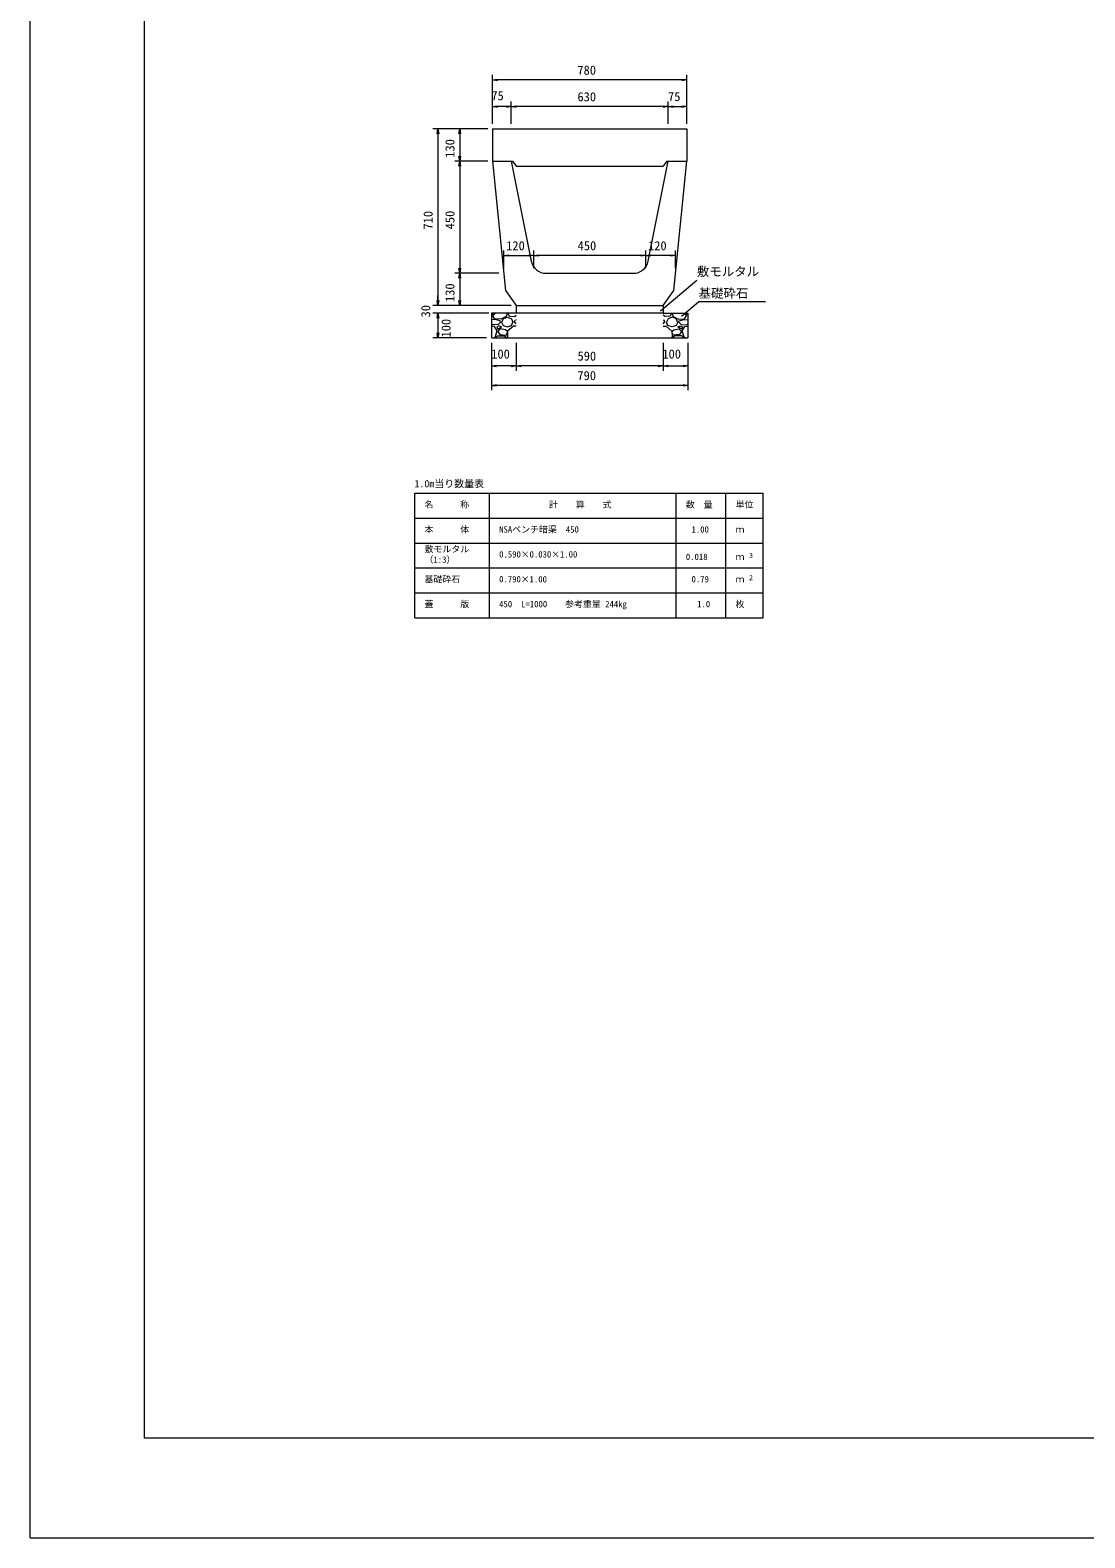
# Model space of a CAD drawing. Units: millimetres on the paper. Extents: x -1 to 840, y -1 to 593.
# Drawn here: x -1.3 to 210.6, y -0.8 to 302.2 of the extents above; entities that cross this region are included whole.
import ezdxf
from ezdxf.enums import TextEntityAlignment as Align

# ---------------------------------------------------------------- set-up
doc = ezdxf.new("R2010")
doc.units = ezdxf.units.MM
for name, color, linetype, lineweight in [('0_2', 7, 'Continuous', 18), ('D-MTR-FRAM（材料表図枠）', 2, 'Continuous', 18), ('D-STR-DIM（寸法）', 7, 'Continuous', 18), ('D-STR-HTXT（旗揚げ）', 7, 'Continuous', 18), ('D-STR-STRn（構造物）', 7, 'Continuous', 18), ('D-STR（構造物外形線）', 1, 'Continuous', 18), ('D-TTL(外枠）', 2, 'Continuous', 18), ('DEFPOINTS_3', 8, 'Continuous', 18)]:
    doc.layers.add(name, color=color, linetype=linetype, lineweight=lineweight)
doc.layers.add('D-MTR-TXT(文字列）', color=7, linetype='Continuous')
doc.layers.add('D-STR-TXT（文字）', color=7, linetype='Continuous')
doc.styles.add('ＭＳ ゴシック', font='')
doc.styles.get('ＭＳ ゴシック').set_extended_font_data('MS Gothic')

msp = doc.modelspace()

# ---------------------------------------------------------------- linework, layer by layer
at = {"layer": '0_2'}
for p, q in [((91.654, 292.185), (92.654, 292.352)), ((92.654, 292.019), (91.654, 292.185)), ((91.654, 292.185), (92.654, 292.185)), ((129.654, 292.352), (130.654, 292.185)), ((130.654, 292.185), (129.654, 292.019)), ((130.654, 292.185), (129.654, 292.185)), ((91.654, 286.843), (92.654, 287.01)), ((92.654, 286.676), (91.654, 286.843)), ((91.654, 286.843), (92.654, 286.843)), ((94.404, 287.01), (95.404, 286.843)), ((95.404, 286.843), (94.404, 286.676)), ((95.404, 286.843), (94.404, 286.843)), ((95.404, 286.843), (96.404, 287.01)), ((96.404, 286.676), (95.404, 286.843)), ((95.404, 286.843), (96.404, 286.843)), ((125.904, 287.01), (126.904, 286.843)), ((126.904, 286.843), (125.904, 286.676)), ((126.904, 286.843), (125.904, 286.843)), ((126.904, 286.843), (127.904, 287.01)), ((127.904, 286.676), (126.904, 286.843)), ((126.904, 286.843), (127.904, 286.843)), ((129.654, 287.01), (130.654, 286.843)), ((130.654, 286.843), (129.654, 286.676)), ((130.654, 286.843), (129.654, 286.843)), ((80.476, 281.343), (80.643, 282.343)), ((80.643, 282.343), (80.81, 281.343)), ((80.643, 282.343), (80.643, 281.343)), ((84.866, 281.343), (85.032, 282.343)), ((85.032, 282.343), (85.199, 281.343)), ((85.032, 282.343), (85.032, 281.343)), ((85.032, 275.843), (84.866, 276.843)), ((84.866, 274.843), (85.032, 275.843)), ((85.199, 276.843), (85.032, 275.843)), ((85.032, 275.843), (85.032, 276.843)), ((85.032, 275.843), (85.199, 274.843)), ((85.032, 275.843), (85.032, 274.843)), ((93.904, 256.908), (94.904, 257.075)), ((94.904, 256.742), (93.904, 256.908)), ((93.904, 256.908), (94.904, 256.908)), ((98.904, 257.075), (99.904, 256.908)), ((99.904, 256.908), (98.904, 256.742)), ((99.904, 256.908), (98.904, 256.908)), ((99.904, 256.908), (100.904, 257.075)), ((100.904, 256.742), (99.904, 256.908)), ((99.904, 256.908), (100.904, 256.908)), ((121.404, 257.075), (122.404, 256.908)), ((122.404, 256.908), (121.404, 256.742)), ((122.404, 256.908), (121.404, 256.908)), ((122.404, 256.908), (123.404, 257.075)), ((123.404, 256.742), (122.404, 256.908)), ((122.404, 256.908), (123.404, 256.908)), ((127.404, 257.075), (128.404, 256.908)), ((128.404, 256.908), (127.404, 256.742)), ((128.404, 256.908), (127.404, 256.908)), ((85.032, 253.343), (84.866, 254.343)), ((84.866, 252.343), (85.032, 253.343)), ((85.199, 254.343), (85.032, 253.343)), ((85.032, 253.343), (85.032, 254.343)), ((85.032, 253.343), (85.199, 252.343)), ((85.032, 253.343), (85.032, 252.343)), ((80.643, 246.843), (80.476, 247.843)), ((80.643, 246.843), (80.476, 247.843)), ((80.81, 247.843), (80.643, 246.843)), ((80.643, 246.843), (80.643, 247.843)), ((80.81, 247.843), (80.643, 246.843)), ((80.643, 246.843), (80.643, 247.843)), ((85.032, 246.843), (84.866, 247.843)), ((85.199, 247.843), (85.032, 246.843)), ((85.032, 246.843), (85.032, 247.843)), ((80.476, 244.343), (80.643, 245.343)), ((80.476, 244.343), (80.643, 245.343)), ((80.643, 245.343), (80.81, 244.343)), ((80.643, 245.343), (80.643, 244.343)), ((80.643, 245.343), (80.81, 244.343)), ((80.643, 245.343), (80.643, 244.343)), ((80.643, 240.343), (80.476, 241.343)), ((80.81, 241.343), (80.643, 240.343)), ((80.643, 240.343), (80.643, 241.343)), ((91.404, 234.732), (92.404, 234.898)), ((92.404, 234.565), (91.404, 234.732)), ((91.404, 234.732), (92.404, 234.732)), ((95.404, 234.898), (96.404, 234.732)), ((96.404, 234.732), (95.404, 234.565)), ((96.404, 234.732), (95.404, 234.732)), ((96.404, 234.732), (97.404, 234.898)), ((97.404, 234.565), (96.404, 234.732)), ((96.404, 234.732), (97.404, 234.732)), ((124.904, 234.898), (125.904, 234.732)), ((125.904, 234.732), (124.904, 234.565)), ((125.904, 234.732), (124.904, 234.732)), ((125.904, 234.732), (126.904, 234.898)), ((126.904, 234.565), (125.904, 234.732)), ((125.904, 234.732), (126.904, 234.732)), ((129.904, 234.898), (130.904, 234.732)), ((130.904, 234.732), (129.904, 234.565)), ((130.904, 234.732), (129.904, 234.732)), ((91.404, 230.814), (92.404, 230.981)), ((92.404, 230.647), (91.404, 230.814)), ((91.404, 230.814), (92.404, 230.814)), ((129.904, 230.981), (130.904, 230.814)), ((130.904, 230.814), (129.904, 230.647)), ((130.904, 230.814), (129.904, 230.814))]:
    msp.add_line(p, q, dxfattribs=at)
at = {"layer": 'D-MTR-FRAM（材料表図枠）'}
for p, q in [((76, 209.127), (146, 209.127)), ((76, 184.127), (76, 209.127)), ((91, 184.127), (91, 209.127)), ((128.5, 184.127), (128.5, 209.127)), ((138.5, 193.127), (138.5, 209.127)), ((138.5, 184.127), (138.5, 209.127)), ((146, 184.127), (146, 209.127)), ((76, 204.127), (146, 204.127)), ((76, 199.127), (146, 199.127)), ((76, 194.127), (146, 194.127)), ((76, 189.127), (146, 189.127)), ((76, 184.127), (146, 184.127))]:
    msp.add_line(p, q, dxfattribs=at)
at = {"layer": 'D-STR-DIM（寸法）'}
for p, q in [((91.654, 283.343), (91.654, 293.185)), ((129.654, 292.185), (92.654, 292.185)), ((130.654, 283.343), (130.654, 293.185)), ((91.654, 283.343), (91.654, 287.843)), ((95.404, 283.343), (95.404, 287.843)), ((95.404, 283.343), (95.404, 287.843)), ((126.904, 283.343), (126.904, 287.843)), ((126.904, 283.343), (126.904, 287.843)), ((130.654, 283.343), (130.654, 287.843)), ((94.404, 286.843), (92.654, 286.843)), ((125.904, 286.843), (96.404, 286.843)), ((127.904, 286.843), (129.654, 286.843)), ((90.654, 282.343), (79.643, 282.343)), ((90.654, 282.343), (84.032, 282.343)), ((80.643, 281.343), (80.643, 247.843)), ((85.032, 281.343), (85.032, 276.843)), ((90.654, 275.843), (84.032, 275.843)), ((90.654, 275.843), (84.032, 275.843)), ((85.032, 274.843), (85.032, 254.343)), ((93.904, 254.343), (93.904, 257.908)), ((99.904, 254.343), (99.904, 257.908)), ((99.904, 254.343), (99.904, 257.908)), ((122.404, 254.343), (122.404, 257.908)), ((122.404, 254.343), (122.404, 257.908)), ((128.404, 254.343), (128.404, 257.908)), ((94.904, 256.908), (98.904, 256.908)), ((121.404, 256.908), (100.904, 256.908)), ((127.404, 256.908), (123.404, 256.908)), ((92.904, 253.343), (84.032, 253.343)), ((92.904, 253.343), (84.032, 253.343)), ((85.032, 252.343), (85.032, 247.843)), ((80.643, 247.843), (80.643, 248.843)), ((95.404, 246.843), (79.643, 246.843)), ((95.404, 246.843), (79.643, 246.843)), ((95.404, 246.843), (84.032, 246.843)), ((90.404, 245.343), (79.643, 245.343)), ((90.854, 245.343), (79.643, 245.343)), ((80.643, 244.343), (80.643, 243.343)), ((80.643, 244.343), (80.643, 241.343)), ((90.404, 240.343), (79.643, 240.343)), ((91.404, 239.343), (91.404, 229.814)), ((91.404, 239.343), (91.404, 233.732)), ((96.404, 239.343), (96.404, 233.732)), ((96.404, 239.343), (96.404, 233.732)), ((125.904, 239.343), (125.904, 233.732)), ((125.904, 239.343), (125.904, 233.732)), ((130.904, 239.343), (130.904, 233.732)), ((130.904, 239.343), (130.904, 229.814)), ((95.404, 234.732), (92.404, 234.732)), ((124.904, 234.732), (97.404, 234.732)), ((126.904, 234.732), (129.904, 234.732)), ((129.904, 230.814), (92.404, 230.814))]:
    msp.add_line(p, q, dxfattribs=at)
at = {"layer": 'D-STR-HTXT（旗揚げ）'}
for p, q in [((125.349, 245.808), (132.692, 251.977)), ((129.588, 244.731), (133.027, 247.614)), ((146.501, 247.614), (133.027, 247.614))]:
    msp.add_line(p, q, dxfattribs=at)
at = {"layer": 'D-STR-STRn（構造物）'}
for p, q in [((96.404, 246.843), (96.404, 245.343)), ((125.904, 246.843), (125.904, 245.343)), ((96.404, 245.343), (91.404, 245.343)), ((91.404, 245.343), (91.404, 240.343)), ((91.404, 244.908), (91.967, 245.343)), ((92.167, 244.035), (91.404, 243.955)), ((91.611, 242.957), (91.404, 243.183)), ((92.014, 242.636), (91.404, 242.686)), ((92.76, 243.044), (91.61, 242.944)), ((91.713, 244.791), (92.21, 245.343)), ((92.073, 244.188), (91.723, 244.788)), ((92.574, 241.744), (92.024, 242.644)), ((93.31, 244.101), (92.06, 244.201)), ((93.161, 243.794), (92.161, 244.044)), ((92.511, 242.591), (92.711, 242.091)), ((92.862, 242.739), (92.512, 242.589)), ((92.711, 242.092), (93.461, 242.542)), ((93.213, 243.541), (92.763, 243.041)), ((93.465, 242.542), (92.865, 242.742)), ((93.214, 243.538), (93.164, 243.788)), ((94.365, 244.637), (93.315, 244.087)), ((93.459, 243.542), (93.759, 242.842)), ((93.512, 243.54), (93.812, 244.24)), ((93.759, 242.837), (94.609, 242.587)), ((93.814, 244.241), (94.614, 244.491)), ((94.565, 245.34), (94.365, 244.64)), ((94.611, 244.49), (95.411, 244.19)), ((94.616, 242.588), (95.466, 242.838)), ((95.814, 242.74), (94.664, 241.69)), ((94.735, 245.343), (95.005, 244.702)), ((95.01, 244.688), (96.06, 244.638)), ((95.414, 244.189), (95.714, 243.539)), ((95.461, 242.843), (95.711, 243.543)), ((96.404, 242.686), (95.814, 242.736)), ((96.404, 243.183), (96.061, 243.557)), ((96.062, 243.542), (96.212, 243.942)), ((96.063, 244.644), (96.404, 244.908)), ((96.404, 243.955), (96.217, 243.935)), ((125.904, 245.343), (96.404, 245.343)), ((125.904, 245.343), (130.904, 245.343)), ((126.245, 244.644), (125.904, 244.908)), ((125.904, 243.955), (126.091, 243.935)), ((125.904, 243.183), (126.247, 243.557)), ((125.904, 242.686), (126.494, 242.736)), ((126.247, 243.542), (126.097, 243.942)), ((127.299, 244.688), (126.249, 244.638)), ((126.495, 242.74), (127.645, 241.69)), ((126.895, 244.189), (126.595, 243.539)), ((126.847, 242.843), (126.597, 243.543)), ((127.693, 242.588), (126.843, 242.838)), ((127.697, 244.49), (126.897, 244.19)), ((127.574, 245.343), (127.304, 244.702)), ((128.495, 244.241), (127.695, 244.491)), ((128.55, 242.837), (127.7, 242.587)), ((127.744, 245.34), (127.944, 244.64)), ((127.943, 244.637), (128.993, 244.087)), ((128.797, 243.54), (128.497, 244.24)), ((128.85, 243.542), (128.55, 242.842)), ((128.844, 242.542), (129.444, 242.742)), ((129.597, 242.092), (128.847, 242.542)), ((128.999, 244.101), (130.249, 244.201)), ((129.095, 243.538), (129.145, 243.788)), ((129.096, 243.541), (129.546, 243.041)), ((129.147, 243.794), (130.147, 244.044)), ((129.446, 242.739), (129.796, 242.589)), ((129.549, 243.044), (130.699, 242.944)), ((129.798, 242.591), (129.598, 242.091)), ((129.735, 241.744), (130.285, 242.644)), ((130.596, 244.791), (130.099, 245.343)), ((130.141, 244.035), (130.904, 243.955)), ((130.236, 244.188), (130.586, 244.788)), ((130.294, 242.636), (130.904, 242.686)), ((130.904, 244.908), (130.341, 245.343)), ((130.697, 242.957), (130.904, 243.183)), ((130.904, 245.343), (130.904, 240.343)), ((91.404, 240.343), (130.904, 240.343)), ((91.967, 240.343), (92.163, 240.494)), ((92.164, 240.489), (92.564, 241.739)), ((92.21, 240.343), (92.613, 240.791)), ((92.613, 240.791), (93.913, 240.791)), ((92.711, 241.642), (93.111, 241.042)), ((93.213, 242.141), (92.713, 241.641)), ((93.115, 241.039), (94.365, 240.889)), ((94.219, 241.994), (93.219, 242.144)), ((93.911, 240.802), (94.561, 240.352)), ((94.624, 241.63), (94.224, 241.98)), ((94.364, 240.891), (94.614, 241.341)), ((94.605, 240.652), (94.735, 240.343)), ((94.661, 241.693), (94.611, 240.643)), ((94.613, 241.341), (94.613, 241.641)), ((127.704, 240.652), (127.574, 240.343)), ((127.648, 241.693), (127.698, 240.643)), ((127.685, 241.63), (128.085, 241.98)), ((127.944, 240.891), (127.694, 241.341)), ((127.696, 241.341), (127.696, 241.641)), ((128.397, 240.802), (127.747, 240.352)), ((129.194, 241.039), (127.944, 240.889)), ((128.09, 241.994), (129.09, 242.144)), ((129.696, 240.791), (128.396, 240.791)), ((129.096, 242.141), (129.596, 241.641)), ((129.597, 241.642), (129.197, 241.042)), ((130.099, 240.343), (129.696, 240.791)), ((130.145, 240.489), (129.745, 241.739)), ((130.341, 240.343), (130.145, 240.494))]:
    msp.add_line(p, q, dxfattribs=at)
at = {"layer": 'D-STR（構造物外形線）'}
for p, q in [((91.654, 282.343), (130.654, 282.343)), ((91.654, 282.343), (91.654, 275.843)), ((130.654, 282.343), (130.654, 275.843)), ((91.654, 275.843), (95.654, 275.843)), ((91.654, 275.843), (94.254, 249.843)), ((91.654, 275.843), (95.404, 275.843)), ((95.404, 275.843), (99.422, 255.755)), ((95.654, 275.843), (96.404, 274.843)), ((122.887, 255.755), (126.904, 275.843)), ((126.654, 275.843), (125.904, 274.843)), ((126.654, 275.843), (130.654, 275.843)), ((126.904, 275.843), (130.654, 275.843)), ((128.054, 249.843), (130.654, 275.843)), ((96.404, 274.843), (125.904, 274.843)), ((102.364, 253.343), (119.945, 253.343)), ((94.254, 249.843), (96.404, 246.843)), ((125.904, 246.843), (128.054, 249.843)), ((96.404, 246.843), (125.904, 246.843))]:
    msp.add_line(p, q, dxfattribs=at)
for centre, start, end in [((102.364, 256.343), 191.30993, 270), ((119.945, 256.343), 270, 348.69007)]:
    msp.add_arc(centre, 3, start, end, dxfattribs=at)
at = {"layer": 'D-TTL(外枠）'}
for p, q in [((21.725, 19.208), (21.725, 573.208)), ((816.725, 19.208), (21.725, 19.208))]:
    msp.add_line(p, q, dxfattribs=at)
at = {"layer": 'DEFPOINTS_3'}
for q in [(-1.275, 593.208), (839.725, -0.792)]:
    msp.add_line((-1.275, -0.792), q, dxfattribs=at)

# ---------------------------------------------------------------- texts
at = {"layer": 'D-MTR-TXT(文字列）', "style": 'ＭＳ ゴシック'}
for s, height, p in [('名\u3000\u3000\u3000称', 1.283, (77.962, 205.829)), ('計\u3000\u3000算\u3000\u3000式', 1.283, (102.966, 205.829)), ('数\u3000量', 1.283, (130.462, 205.829)), ('単位', 1.283, (140.462, 205.829)), ('本\u3000\u3000\u3000体', 1.283, (77.962, 200.829)), ('NSAベンチ暗渠\u3000450', 1.283, (92.962, 200.829)), ('1.00', 1.283, (131.612, 200.829)), ('ｍ', 1.283, (140.462, 200.829)), ('敷モルタル', 1.283, (77.962, 196.879)), ('0.590×0.030×1.00', 1.283, (92.962, 195.829)), ('0.018', 1.283, (130.475, 195.329)), ('3', 1.026, (143.163, 195.831)), ('（1:3）', 1.283, (77.962, 194.768)), ('ｍ', 1.283, (140.462, 195.329)), ('基礎砕石', 1.283, (77.962, 190.829)), ('0.790×1.00', 1.283, (92.962, 190.829)), ('0.79', 1.283, (131.612, 190.829)), ('ｍ', 1.283, (140.462, 190.829)), ('2', 1.026, (143.163, 191.331)), ('蓋\u3000\u3000\u3000版', 1.283, (77.962, 185.829)), ('450\u3000L=1000\u3000\u3000参考重量 244kg', 1.283, (92.962, 185.829)), ('1.0', 1.283, (132.749, 185.829)), ('枚', 1.283, (140.462, 185.829))]:
    msp.add_text(s, height=height, dxfattribs=at).set_placement(p, align=Align.BOTTOM_LEFT)
at = {"layer": 'D-STR-DIM（寸法）', "style": 'ＭＳ ゴシック'}
for s, p in [('780', (108.68, 292.685)), ('75', (91.399, 287.558)), ('630', (108.692, 287.343)), ('75', (126.898, 287.389)), ('120', (94.373, 257.408)), ('450', (108.731, 257.408)), ('120', (122.873, 257.408)), ('100', (91.373, 235.646)), ('590', (108.711, 235.232)), ('100', (125.757, 235.646)), ('790', (108.68, 231.314))]:
    msp.add_text(s, height=1.833, dxfattribs=at).set_placement(p, align=Align.BOTTOM_LEFT)
for s, p in [('130', (84.532, 276.561)), ('710', (80.143, 262.118)), ('450', (84.532, 262.169)), ('130', (84.532, 247.561)), ('30', (79.666, 244.462)), ('100', (83.748, 240.434))]:
    msp.add_text(s, height=1.833, rotation=90, dxfattribs=at).set_placement(p, align=Align.BOTTOM_LEFT)
at = {"layer": 'D-STR-TXT（文字）', "style": 'ＭＳ ゴシック'}
for s, height, p in [('敷モルタル', 1.833, (132.692, 252.23)), ('基礎砕石', 1.833, (133.027, 247.866)), ('1.0m当り数量表', 1.466, (75.946, 209.89))]:
    msp.add_text(s, height=height, dxfattribs=at).set_placement(p, align=Align.BOTTOM_LEFT)

doc.saveas('drawing.dxf')
